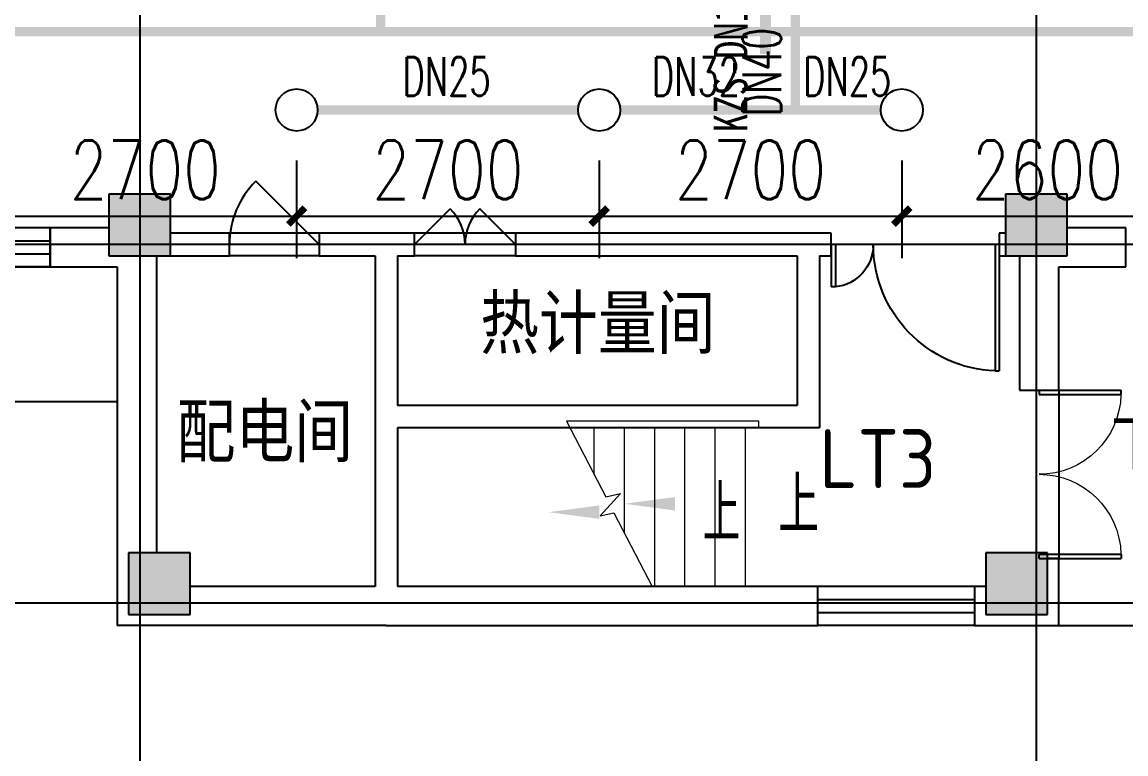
# Model space of a CAD drawing. Extents: x 0 to 2838408, y -923048 to 203859.
# Drawn here: x 2688213 to 2698063, y -206036 to -199508 of the extents above; entities that cross this region are included whole.
import ezdxf
from ezdxf.enums import TextEntityAlignment as Align

# ---------------------------------------------------------------- set-up
doc = ezdxf.new("R2010")
doc.units = 0
doc.header["$LTSCALE"] = 1000
doc.layers.add('A-ANNO-IDEN', color=3, linetype='Continuous', lineweight=0)
doc.layers.add('A-FLOR-STRS', color=8, linetype='Continuous', lineweight=0)
doc.layers.add('A-ANNO-TXT', color=7, linetype='Continuous', lineweight=0, plot=False)
for name, color, linetype in [('CLAYER', 7, 'Continuous'), ('COLUMN', 9, 'Continuous'), ('DIM_SYMB', 3, 'Continuous'), ('DIM_喷淋', 3, 'Continuous'), ('DOOR_FIRE', 4, 'Continuous'), ('DOTE', 8, 'Continuous'), ('E2-楼梯、坡道', 52, 'Continuous'), ('EQUIP_喷头', 7, 'Continuous'), ('GROUND', 2, 'Continuous'), ('PIPE-喷淋', 6, 'Continuous'), ('PUB_HATCH', 8, 'Continuous'), ('PUB_TEXT', 7, 'Continuous'), ('TEXT_喷淋', 7, 'Continuous'), ('WALL', 9, 'Continuous'), ('WINDOW', 4, 'Continuous'), ('XREF', 8, 'Continuous'), ('抗震支吊架', 2, 'Continuous')]:
    doc.layers.add(name, color=color, linetype=linetype)
doc.styles.add('-黑体_T3', font='', dxfattribs={"width": 0.8})
doc.styles.add('_TCH_DIM', font='SIMPLEX', dxfattribs={"bigfont": 'GBCBIG'})
doc.styles.add('_TCH_DIM_T3', font='SIMPLEX', dxfattribs={"width": 0.75, "bigfont": 'HZTXT'})
doc.styles.add('_TWT_PIPEDN', font='SIMPLEX', dxfattribs={"width": 0.8, "height": 2.3, "bigfont": 'HZTXT'})
doc.styles.add('A_DIM', font='SIMPLEX', dxfattribs={"width": 0.7, "bigfont": 'HZ'})
doc.styles.add('kzcad', font='', dxfattribs={"width": 0.8})
doc.styles.get("Standard").update_dxf_attribs({"font": 'geniso.shx', "bigfont": 'hztxt.shx'})
doc.styles.get('-黑体_T3').set_extended_font_data('SimHei')
doc.styles.get('kzcad').set_extended_font_data('SimSun')
doc.dimstyles.new('_TWT_ARCH&&150', dxfattribs={"dimtxt": 525, "dimasz": 150, "dimexe": 375, "dimexo": 450, "dimgap": 150, "dimtad": 1, "dimdec": 0, "dimzin": 0, "dimdsep": 46, "dimtxsty": '_TCH_DIM_T3', "dimblk": 'ARCHTICK', "dimcen": 0.09, "dimclrt": 7, "dimazin": 2, "dimtfac": 1, "dimtdec": 0, "dimtix": 1, "dimtmove": 2, "dimatfit": 3, "dimfxl": 1, "dimtolj": 1, "dimtzin": 0, "dimarcsym": 0})

# ---------------------------------------------------------------- blocks, each defined once
blk = doc.blocks.new('$DorLib2D$00000114')
at = {"color": 0}
blk.add_line((0.5, 0), (-0.207, 0.707), dxfattribs=at)
blk.add_arc((0.5, 0), 1, 135, 180, dxfattribs=at)
blk = doc.blocks.new('$DorLib2D$00000116')
at = {"color": 0}
for p, q in [((-0.5, 0), (-0.146, 0.354)), ((0.5, 0), (0.146, 0.354))]:
    blk.add_line(p, q, dxfattribs=at)
for centre, start, end in [((-0.5, 0), 0, 45), ((0.5, 0), 135, 180)]:
    blk.add_arc(centre, 0.5, start, end, dxfattribs=at)
blk = doc.blocks.new('$DorLib2D$00000225')
at = {"color": 0}
for p, q in [((0.475, -0.0014), (0.475, 0.7521)), ((0.475, 0.7521), (0.5, 0.7521)), ((0.5, -0.0014), (0.5, 0.7521)), ((-0.5, 0), (-0.5, 0.252)), ((-0.475, 0.252), (-0.5, 0.252)), ((-0.475, 0), (-0.475, 0.252)), ((-0.475, 0), (-0.5, 0)), ((0.475, -0.0014), (0.5, -0.0014))]:
    blk.add_line(p, q, dxfattribs=at)
for centre, radius, start, end in [((0.5046, -0.0019), 0.7546, 92.24927, 179.72377), ((-0.5008, 0.0026), 0.2508, 359.78987, 84.09744)]:
    blk.add_arc(centre, radius, start, end, dxfattribs=at)
blk = doc.blocks.new('$WINLIB2D$00000001')
at = {"color": 0}
for points in [[(-0.5, 0.5), (-0.5, -0.5)], [(-0.5, 0.5), (0.5, 0.5)], [(0.5, -0.5), (0.5, 0.5)], [(0.5, 0.1667), (-0.5, 0.1667)], [(0.5, -0.1667), (-0.5, -0.1667)], [(-0.5, -0.5), (0.5, -0.5)]]:
    blk.add_lwpolyline(points, dxfattribs=at)
blk = doc.blocks.new('$DorLib2D$00000002')
for p, q in [((-0.5, 0), (-0.5, 0.4875)), ((-0.475, 0.4875), (-0.5, 0.4875)), ((-0.475, 0), (-0.475, 0.4875)), ((0.475, 0), (0.475, 0.4875)), ((0.475, 0.4875), (0.5, 0.4875)), ((0.5, 0), (0.5, 0.4875)), ((-0.5, 0), (-0.475, 0)), ((0.5, 0), (0.475, 0))]:
    blk.add_line(p, q)
at = {"lineweight": 13}
for centre, start, end in [((-0.4875, 0), 0, 88.53072), ((0.4875, 0), 91.46928, 180)]:
    blk.add_arc(centre, 0.4875, start, end, dxfattribs=at)
blk = doc.blocks.new('1F1')
at = {"layer": 'PUB_HATCH'}
for points in [[(2353491.7, -201042.2), (2352941.7, -201042.2), (2352941.7, -201592.2), (2353491.7, -201592.2)], [(2361491.7, -201042.2), (2360941.7, -201042.2), (2360941.7, -201592.2), (2361491.7, -201592.2)], [(2353666.7, -204242.2), (2353116.7, -204242.2), (2353116.7, -204792.2), (2353666.7, -204792.2)], [(2361316.7, -204242.2), (2360766.7, -204242.2), (2360766.7, -204792.2), (2361316.7, -204792.2)]]:
    blk.add_hatch(color=256, dxfattribs=at).paths.add_polyline_path(points)
at = {"layer": 'A-ANNO-IDEN'}
blk.add_lwpolyline([(2358081.7, -203879.7, 0, 0, 0), (2356866.7, -203879.7, 0, 120, 0), (2357316.7, -203879.7, 0, 0, 0)], format="xyseb", dxfattribs=at)
at = {"layer": 'A-FLOR-STRS'}
for p, q in [((2358621.7, -203067.2), (2357023.5, -203067.2)), ((2357023.5, -203067.2), (2357374.5, -203742.7)), ((2358741.7, -203067.2), (2357023.5, -203067.2)), ((2358741.7, -203127.2), (2358741.7, -203067.2)), ((2358741.7, -203127.2), (2357054.7, -203127.2)), ((2357271.7, -203544.9), (2357271.7, -203127.2)), ((2357541.7, -204064.5), (2357541.7, -203127.2)), ((2357811.7, -204542.2), (2357811.7, -203127.2)), ((2358081.7, -204542.2), (2358081.7, -203127.2)), ((2358351.7, -204542.2), (2358351.7, -203127.2)), ((2358621.7, -204542.2), (2358621.7, -203127.2)), ((2357506.3, -203713.6), (2357324.5, -203911.7)), ((2357374.5, -203742.7), (2357506.3, -203713.6)), ((2357324.5, -203911.7), (2357448.2, -203884.4)), ((2357448.2, -203884.4), (2357790, -204542.2)), ((2358621.7, -204542.2), (2357790, -204542.2))]:
    blk.add_line(p, q, dxfattribs=at)
at = {"layer": 'COLUMN'}
for p, q in [((2353491.7, -201042.2), (2352941.7, -201042.2)), ((2352941.7, -201042.2), (2352941.7, -201592.2)), ((2353491.7, -201592.2), (2353491.7, -201042.2)), ((2361491.7, -201042.2), (2360941.7, -201042.2)), ((2360941.7, -201042.2), (2360941.7, -201592.2)), ((2361491.7, -201592.2), (2361491.7, -201042.2)), ((2352941.7, -201592.2), (2353491.7, -201592.2)), ((2360941.7, -201592.2), (2361491.7, -201592.2)), ((2353666.7, -204242.2), (2353116.7, -204242.2)), ((2353116.7, -204242.2), (2353116.7, -204792.2)), ((2353666.7, -204792.2), (2353666.7, -204242.2)), ((2361316.7, -204242.2), (2360766.7, -204242.2)), ((2360766.7, -204242.2), (2360766.7, -204792.2)), ((2361316.7, -204792.2), (2361316.7, -204242.2)), ((2353116.7, -204792.2), (2353666.7, -204792.2)), ((2360766.7, -204792.2), (2361316.7, -204792.2))]:
    blk.add_line(p, q, dxfattribs=at)
at = {"layer": 'DIM_SYMB'}
blk.add_lwpolyline([(2358756.7, -203804.7, 0, 0, 0), (2357541.7, -203804.7, 0, 120, 0), (2357991.7, -203804.7, 0, 0, 0)], format="xyseb", dxfattribs=at)
at = {"layer": 'DOOR_FIRE'}
for p, q in [((2354817.2, -201392.2, 100), (2354017.2, -201392.2, 100)), ((2356569.5, -201392.2), (2355669.5, -201392.2)), ((2354817.2, -201592.2, 100), (2354017.2, -201592.2, 100)), ((2356569.5, -201592.2), (2355669.5, -201592.2))]:
    blk.add_line(p, q, dxfattribs=at)
at = {"layer": 'DOTE'}
for p, q in [((2353216.7, -187892.2), (2353216.7, -271092.2)), ((2361216.7, -187892.2), (2361216.7, -271092.2)), ((2453916.7, -201492.2), (2343216.7, -201492.2)), ((2364062.1, -204692.2), (2343616.1, -204692.2))]:
    blk.add_line(p, q, dxfattribs=at)
at = {"layer": 'E2-楼梯、坡道'}
blk.add_lwpolyline([(2361416.7, -204892.2), (2362916.7, -204892.2), (2362916.7, -201692.2)], dxfattribs=at)
at = {"layer": 'GROUND'}
for p, q in [((2344916.7, -201692.2), (2353016.7, -201692.2)), ((2353016.7, -201692.2), (2353016.7, -202892.2)), ((2343716.7, -202892.2), (2353016.7, -202892.2))]:
    blk.add_line(p, q, dxfattribs=at)
at = {"layer": 'WALL'}
for p, q in [((2352941.7, -201342.2), (2352416.7, -201342.2)), ((2352416.7, -201342.2), (2352416.7, -201692.2)), ((2354017.2, -201392.2), (2353491.7, -201392.2)), ((2354017.2, -201592.2), (2354017.2, -201392.2)), ((2355416.7, -201392.2), (2354817.2, -201392.2)), ((2354817.2, -201392.2), (2354817.2, -201592.2)), ((2355669.5, -201392.2), (2355416.7, -201392.2)), ((2355669.5, -201592.2), (2355669.5, -201392.2)), ((2359183.2, -201392.2), (2356569.5, -201392.2)), ((2356569.5, -201392.2), (2356569.5, -201592.2)), ((2359386.7, -201392.2), (2359183.2, -201392.2)), ((2359386.7, -201592.2), (2359386.7, -201392.2)), ((2360941.7, -201392.2), (2360886.7, -201392.2)), ((2360886.7, -201392.2), (2360886.7, -201592.2)), ((2362016.7, -201342.2), (2361491.7, -201342.2)), ((2362016.7, -201692.2), (2362016.7, -201342.2)), ((2353366.7, -201592.2), (2353366.7, -204242.2)), ((2353491.7, -201592.2), (2354017.2, -201592.2)), ((2354817.2, -201592.2), (2355316.7, -201592.2)), ((2355316.7, -201592.2), (2355316.7, -203027.2)), ((2355516.7, -201592.2), (2355669.5, -201592.2)), ((2355516.7, -201592.2), (2355516.7, -202927.2)), ((2356569.5, -201592.2), (2359083.2, -201592.2)), ((2359083.2, -201592.2), (2359083.2, -202927.2)), ((2359283.2, -201592.2), (2359283.2, -203127.2)), ((2359283.2, -201592.2), (2359386.7, -201592.2)), ((2360886.7, -201592.2), (2360941.7, -201592.2)), ((2361066.7, -201592.2), (2361066.7, -202792.2)), ((2352416.7, -201692.2), (2353016.7, -201692.2)), ((2353016.7, -201692.2), (2353016.7, -204892.2)), ((2361416.7, -201692.2), (2362016.7, -201692.2)), ((2361416.7, -202792.2), (2361416.7, -201692.2)), ((2361066.7, -202792.2), (2361416.7, -202792.2)), ((2359083.2, -202927.2), (2355516.7, -202927.2)), ((2355316.7, -203027.2), (2355316.7, -204542.2)), ((2355516.7, -203127.2), (2355516.7, -204542.2)), ((2359283.2, -203127.2), (2355516.7, -203127.2)), ((2361416.7, -204292.2), (2361316.7, -204292.2)), ((2361416.7, -204892.2), (2361416.7, -204292.2)), ((2355316.7, -204542.2), (2353666.7, -204542.2)), ((2359266.7, -204542.2), (2355516.7, -204542.2)), ((2359266.7, -204892.2), (2359266.7, -204542.2)), ((2360766.7, -204542.2), (2360666.7, -204542.2)), ((2360666.7, -204542.2), (2360666.7, -204892.2)), ((2355416.7, -204892.2), (2353016.7, -204892.2)), ((2355416.7, -204892.2), (2359266.7, -204892.2)), ((2360666.7, -204892.2), (2361416.7, -204892.2))]:
    blk.add_line(p, q, dxfattribs=at)
at = {"layer": 'WINDOW'}
blk.add_line((2361416.7, -202792.2), (2361416.7, -204292.2), dxfattribs=at)
at = {"layer": 'DOOR_FIRE', "zscale": 200, "rotation": 180}
for name, p, xscale, yscale in [('$DorLib2D$00000114', (2354417.2, -201492.2), -800, -800), ('$DorLib2D$00000116', (2356119.5, -201492.2), -900, -900), ('$DorLib2D$00000225', (2360136.7, -201492.2), -1500, 1500)]:
    blk.add_blockref(name, p, dxfattribs=dict(at, xscale=xscale, yscale=yscale))
at = {"layer": 'WINDOW'}
for name, p, xscale, yscale, zscale, rotation in [('$WINLIB2D$00000001', (2351216.7, -201517.2), 2400, 350, 2400, 180), ('$DorLib2D$00000002', (2361241.7, -203542.2), -1500, 1500, -1500, 270), ('$WINLIB2D$00000001', (2359966.7, -204717.2), 1400, -350, 1400, 180)]:
    blk.add_blockref(name, p, dxfattribs=dict(at, xscale=xscale, yscale=yscale, zscale=zscale, rotation=rotation))
at = {"layer": 'A-ANNO-TXT', "color": 7}
for s, height, style, width, p in [('下', 394.3, '-黑体_T3', 0.8, (2361887.8, -203454.7)), ('上', 506.4, 'A_DIM', 0.7, (2358239.2, -204142.2))]:
    blk.add_text(s, height=height, dxfattribs=dict(at, style=style, width=width)).set_placement(p)
at = {"layer": 'CLAYER'}
for s, p in [('热计量间', (2356254.7, -202468.9)), ('配电间', (2353545.7, -203436.6))]:
    blk.add_text(s, height=525, dxfattribs=at).set_placement(p)
at = {"layer": 'PUB_TEXT'}
blk.add_text('LT3', height=525, dxfattribs=at).set_placement((2359281.1, -203664.1))
at = {"layer": 'PUB_TEXT', "color": 7, "style": '_TCH_DIM'}
blk.add_text('上', height=506.4, dxfattribs=at).set_placement((2358914.2, -204067.2))
blk = doc.blocks.new('_ArchTick')
at = {"color": 0, "linetype": 'ByBlock', "const_width": 0.4}
blk.add_lwpolyline([(-0.5, -0.5), (0.5, 0.5)], dxfattribs=at)
blk = doc.blocks.new('*D3133')
at = {"layer": 'Defpoints', "color": 0, "linetype": 'ByBlock', "transparency": 16777216}
for p in [(2696062.5, -200292.2), (2698662.5, -200292.2), (2698662.5, -201238.8)]:
    blk.add_point(p, dxfattribs=at)
at = {"layer": 'DIM_喷淋', "color": 0, "linetype": 'ByBlock', "lineweight": -2, "transparency": 16777216}
for p, q in [((2696062.5, -200742.2), (2696062.5, -201613.8)), ((2698662.5, -200742.2), (2698662.5, -201613.8)), ((2696062.5, -201238.8), (2698662.5, -201238.8))]:
    blk.add_line(p, q, dxfattribs=at)
at = {"layer": 'DIM_喷淋', "color": 0, "linetype": 'ByBlock', "lineweight": -2, "transparency": 16777216, "xscale": 150, "yscale": 150, "zscale": 150, "rotation": 180}
blk.add_blockref('_ArchTick', (2696062.5, -201238.8), dxfattribs=at)
at = {"layer": 'DIM_喷淋', "color": 0, "linetype": 'ByBlock', "lineweight": -2, "transparency": 16777216, "xscale": 150, "yscale": 150, "zscale": 150}
blk.add_blockref('_ArchTick', (2698662.5, -201238.8), dxfattribs=at)
at = {"layer": 'DIM_喷淋', "color": 7, "linetype": 'ByBlock', "transparency": 16777216, "insert": (2697362.5, -200826.3), "char_height": 525, "attachment_point": 5, "style": '_TCH_DIM_T3'}
blk.add_mtext('\\A1;2600', dxfattribs=at)
blk = doc.blocks.new('*D3134')
at = {"layer": 'Defpoints', "color": 0, "linetype": 'ByBlock', "transparency": 16777216}
for p in [(2693362.5, -200292.2), (2696062.5, -200292.2), (2696062.5, -201238.8)]:
    blk.add_point(p, dxfattribs=at)
at = {"layer": 'DIM_喷淋', "color": 0, "linetype": 'ByBlock', "lineweight": -2, "transparency": 16777216}
for p, q in [((2693362.5, -200742.2), (2693362.5, -201613.8)), ((2696062.5, -200742.2), (2696062.5, -201613.8)), ((2693362.5, -201238.8), (2696062.5, -201238.8))]:
    blk.add_line(p, q, dxfattribs=at)
at = {"layer": 'DIM_喷淋', "color": 0, "linetype": 'ByBlock', "lineweight": -2, "transparency": 16777216, "xscale": 150, "yscale": 150, "zscale": 150, "rotation": 180}
blk.add_blockref('_ArchTick', (2693362.5, -201238.8), dxfattribs=at)
at = {"layer": 'DIM_喷淋', "color": 0, "linetype": 'ByBlock', "lineweight": -2, "transparency": 16777216, "xscale": 150, "yscale": 150, "zscale": 150}
blk.add_blockref('_ArchTick', (2696062.5, -201238.8), dxfattribs=at)
at = {"layer": 'DIM_喷淋', "color": 7, "linetype": 'ByBlock', "transparency": 16777216, "insert": (2694712.5, -200826.3), "char_height": 525, "attachment_point": 5, "style": '_TCH_DIM_T3'}
blk.add_mtext('\\A1;2700', dxfattribs=at)
blk = doc.blocks.new('*D3135')
at = {"layer": 'Defpoints', "color": 0, "linetype": 'ByBlock', "transparency": 16777216}
for p in [(2690662.5, -200292.2), (2693362.5, -200292.2), (2693362.5, -201238.8)]:
    blk.add_point(p, dxfattribs=at)
at = {"layer": 'DIM_喷淋', "color": 0, "linetype": 'ByBlock', "lineweight": -2, "transparency": 16777216}
for p, q in [((2690662.5, -200742.2), (2690662.5, -201613.8)), ((2693362.5, -200742.2), (2693362.5, -201613.8)), ((2690662.5, -201238.8), (2693362.5, -201238.8))]:
    blk.add_line(p, q, dxfattribs=at)
at = {"layer": 'DIM_喷淋', "color": 0, "linetype": 'ByBlock', "lineweight": -2, "transparency": 16777216, "xscale": 150, "yscale": 150, "zscale": 150, "rotation": 180}
blk.add_blockref('_ArchTick', (2690662.5, -201238.8), dxfattribs=at)
at = {"layer": 'DIM_喷淋', "color": 0, "linetype": 'ByBlock', "lineweight": -2, "transparency": 16777216, "xscale": 150, "yscale": 150, "zscale": 150}
blk.add_blockref('_ArchTick', (2693362.5, -201238.8), dxfattribs=at)
at = {"layer": 'DIM_喷淋', "color": 7, "linetype": 'ByBlock', "transparency": 16777216, "insert": (2692012.5, -200826.3), "char_height": 525, "attachment_point": 5, "style": '_TCH_DIM_T3'}
blk.add_mtext('\\A1;2700', dxfattribs=at)
blk = doc.blocks.new('*D3136')
at = {"layer": 'Defpoints', "color": 0, "linetype": 'ByBlock', "transparency": 16777216}
for p in [(2687962.5, -200292.2), (2690662.5, -200292.2), (2690662.5, -201238.8)]:
    blk.add_point(p, dxfattribs=at)
at = {"layer": 'DIM_喷淋', "color": 0, "linetype": 'ByBlock', "lineweight": -2, "transparency": 16777216}
for p, q in [((2687962.5, -200742.2), (2687962.5, -201613.8)), ((2690662.5, -200742.2), (2690662.5, -201613.8)), ((2687962.5, -201238.8), (2690662.5, -201238.8))]:
    blk.add_line(p, q, dxfattribs=at)
at = {"layer": 'DIM_喷淋', "color": 0, "linetype": 'ByBlock', "lineweight": -2, "transparency": 16777216, "xscale": 150, "yscale": 150, "zscale": 150, "rotation": 180}
blk.add_blockref('_ArchTick', (2687962.5, -201238.8), dxfattribs=at)
at = {"layer": 'DIM_喷淋', "color": 0, "linetype": 'ByBlock', "lineweight": -2, "transparency": 16777216, "xscale": 150, "yscale": 150, "zscale": 150}
blk.add_blockref('_ArchTick', (2690662.5, -201238.8), dxfattribs=at)
at = {"layer": 'DIM_喷淋', "color": 7, "linetype": 'ByBlock', "transparency": 16777216, "insert": (2689312.5, -200826.3), "char_height": 525, "attachment_point": 5, "style": '_TCH_DIM_T3'}
blk.add_mtext('\\A1;2700', dxfattribs=at)
blk = doc.blocks.new('$TwtSys$00000125')
blk.add_circle((0, 0, 0), 1)

msp = doc.modelspace()

# ---------------------------------------------------------------- linework, layer by layer
at = {"layer": 'PIPE-喷淋', "linetype": 'ByBlock', "ltscale": 1.5, "const_width": 82.5}
for points in [[(2691412.5, -197792.2), (2691412.5, -199592.2)], [(2695112.5, -197792.2), (2695112.5, -199592.2)], [(2687112.5, -199592.2), (2691412.5, -199592.2)], [(2691412.5, -199592.2), (2695112.5, -199592.2)], [(2695112.5, -199592.2), (2699412.5, -199592.2)], [(2695112.5, -199592.2), (2695112.5, -200292.2)], [(2690850, -200292.2), (2693175, -200292.2)], [(2693550, -200292.2), (2695112.5, -200292.2)], [(2695112.5, -200292.2), (2695875, -200292.2)]]:
    msp.add_lwpolyline(points, dxfattribs=at)
at = {"layer": '抗震支吊架', "color": 4, "const_width": 100}
msp.add_lwpolyline([(2694845.9, -199792.2), (2694845.9, -199392.2)], dxfattribs=at)

# ---------------------------------------------------------------- block references
at = {"layer": 'EQUIP_喷头', "linetype": 'ByBlock', "xscale": 187.5, "yscale": 187.5, "zscale": 187.5}
for p in [(2690662.5, -200292.2), (2693362.5, -200292.2), (2696062.5, -200292.2)]:
    msp.add_blockref('$TwtSys$00000125', p, dxfattribs=at)
at = {"layer": 'XREF'}
msp.add_blockref('1F1', (336045.8, 0), dxfattribs=at)

# ---------------------------------------------------------------- texts
at = {"layer": 'TEXT_喷淋', "color": 251, "linetype": 'ByBlock', "style": '_TWT_PIPEDN', "width": 0.64}
msp.add_text('DN40', height=345, rotation=90, dxfattribs=at).set_placement((2694985, -200347))
for s, p in [('DN25', (2691607.7, -200164.7)), ('DN32', (2693832.7, -200164.7)), ('DN25', (2695182.7, -200164.7))]:
    msp.add_text(s, height=345, dxfattribs=at).set_placement(p)
at = {"layer": '抗震支吊架', "color": 4, "style": 'kzcad', "width": 0.8}
msp.add_text('KZS-DN100-T', height=300, rotation=89.88539, dxfattribs=at).set_placement((2694685.9, -199592.2), align=Align.CENTER)

# ---------------------------------------------------------------- dimensions: what is measured, and where the dimension line sits
at = {"layer": 'DIM_喷淋', "linetype": 'ByBlock'}
for p1, p2, picture, middle in [((2687962.5, -200292.2), (2690662.5, -200292.2), '*D3136', (2689312.5, -200826.3)), ((2690662.5, -200292.2), (2693362.5, -200292.2), '*D3135', (2692012.5, -200826.3)), ((2693362.5, -200292.2), (2696062.5, -200292.2), '*D3134', (2694712.5, -200826.3)), ((2696062.5, -200292.2), (2698662.5, -200292.2), '*D3133', (2697362.5, -200826.3))]:
    dim = msp.add_aligned_dim(p1=p1, p2=p2, distance=-946.6, dimstyle='_TWT_ARCH&&150', dxfattribs=at)
    dim.commit()
    dim.dimension.update_dxf_attribs({"geometry": picture, "text_midpoint": middle})

doc.saveas('drawing.dxf')
